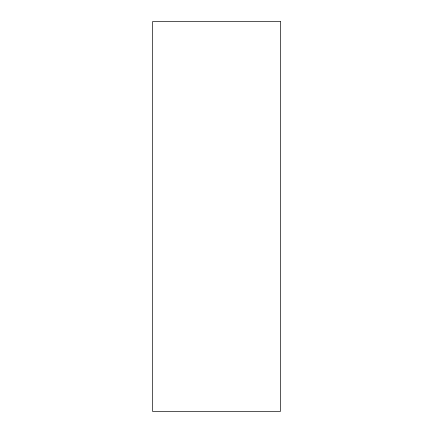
<?xml version="1.0" encoding="UTF-8"?>
<svg xmlns="http://www.w3.org/2000/svg" width="433" height="433" viewBox="0 0 433 433"><rect width="100%" height="100%" fill="white"/><g stroke="black" fill="none" stroke-linecap="round" stroke-linejoin="round"><path stroke-width="0.65" d="M280.497 21.65L152.503 21.65L152.503 411.35L280.497 411.35L280.497 21.65"/></g></svg>
